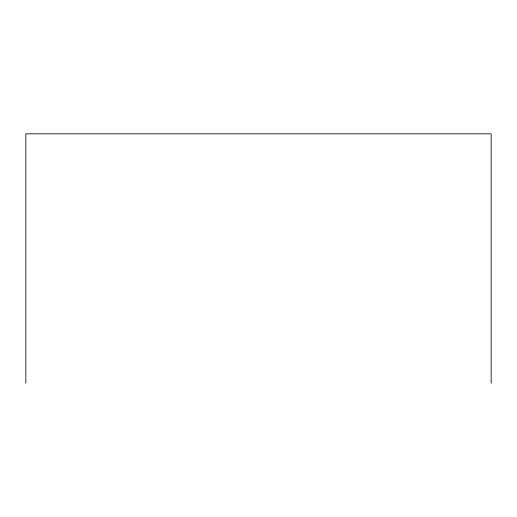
<?xml version="1.0" encoding="UTF-8"?>
<svg xmlns="http://www.w3.org/2000/svg" width="517" height="517" viewBox="0 0 517 517"><rect width="100%" height="100%" fill="white"/><g stroke="black" fill="none" stroke-linecap="round" stroke-linejoin="round"><path stroke-width="0.78" d="M491.15 383.168L491.15 133.832L25.85 133.832L25.85 383.168"/></g></svg>
